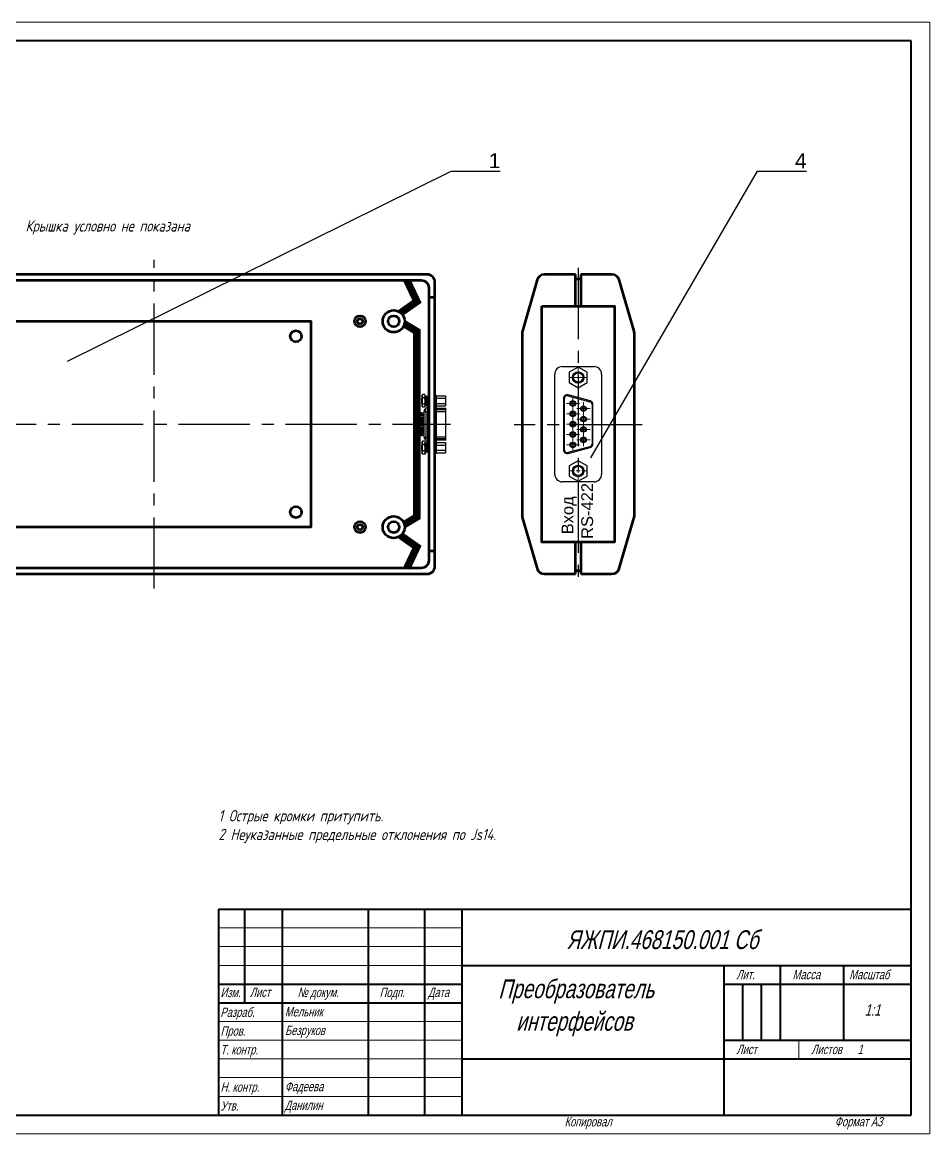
# Model space of a CAD drawing. Header units: millimetres. Extents: x 616 to 3040, y 265 to 2725.
# Drawn here: x 1678.2 to 1920.6, y 2422.3 to 2719.3 of the extents above; entities that cross this region are included whole.
import ezdxf
from ezdxf import colors
from ezdxf.entities.mleader import LeaderData, LeaderLine
from ezdxf.math import Vec2, Vec3

# ---------------------------------------------------------------- set-up
doc = ezdxf.new("R2010")
doc.units = ezdxf.units.MM
doc.linetypes.add('CENTER2', pattern=[28.575, 19.05, -3.175, 3.175, -3.175])
doc.layers.add('OSN', color=7, linetype='Continuous', lineweight=60)
doc.layers.add('КА тонкая', color=7, linetype='Continuous', lineweight=15)
doc.layers.add('TONK', color=7, linetype='Continuous')
doc.layers.add('ОСЕВЫЕ', color=7, linetype='Continuous')
doc.styles.add('CLW', font='clw.shx', dxfattribs={"width": 0.75, "oblique": 15})
doc.styles.get("Standard").update_dxf_attribs({"font": 'arial.ttf'})
doc.styles.add('гост', font='GOST_1.TTF', dxfattribs={"oblique": 15, "height": 3})

# ---------------------------------------------------------------- blocks, each defined once
blk = doc.blocks.new('SW_CENTERMARKSYMBOL_9')
at = {"color": 0, "linetype": 'Continuous', "lineweight": 0}
for p, q in [((-1, 0), (-2.1, 0)), ((0, 0), (-0.5, 0)), ((0, 1), (0, 2.1)), ((0, 0), (0, 0.5)), ((0, 0), (0, -0.5)), ((0, 0), (0.5, 0)), ((1, 0), (2.1, 0)), ((0, -1), (0, -2.1))]:
    blk.add_line(p, q, dxfattribs=at)
blk = doc.blocks.new('SW_CENTERMARKSYMBOL_10')
at = {"color": 0, "linetype": 'Continuous', "lineweight": 0}
for p, q in [((-1, 0), (-2.5, 0)), ((0, 0), (-0.5, 0)), ((0, 1), (0, 2.5)), ((0, 0), (0, 0.5)), ((0, 0), (0, -0.5)), ((0, 0), (0.5, 0)), ((1, 0), (2.5, 0)), ((0, -1), (0, -2.5))]:
    blk.add_line(p, q, dxfattribs=at)
blk = doc.blocks.new('SW_CENTERMARKSYMBOL_24')
at = {"color": 0, "linetype": 'Continuous', "lineweight": 0}
for p, q in [((-1, 0), (-1.26, 0)), ((0, 0), (-0.5, 0)), ((0, 1), (0, 1.26)), ((0, 0), (0, 0.5)), ((0, 0), (0, -0.5)), ((0, 0), (0.5, 0)), ((1, 0), (1.26, 0)), ((0, -1), (0, -1.26))]:
    blk.add_line(p, q, dxfattribs=at)
blk = doc.blocks.new('SW_CENTERMARKSYMBOL_25')
at = {"color": 0, "linetype": 'Continuous', "lineweight": 0}
for p, q in [((-0.5, 0), (-0.87, 0)), ((0, 0), (-0.5, 0)), ((0, 0.5), (0, 0.87)), ((0, 0), (0, 0.5)), ((0, 0), (0, -0.5)), ((0, 0), (0.5, 0)), ((0.5, 0), (0.87, 0)), ((0, -0.5), (0, -0.87))]:
    blk.add_line(p, q, dxfattribs=at)
blk = doc.blocks.new('SW_CENTERMARKSYMBOL_26')
at = {"color": 0, "linetype": 'Continuous', "lineweight": 0}
for p, q in [((-0.5, 0), (-0.87, 0)), ((0, 0), (-0.5, 0)), ((0, 0.5), (0, 0.87)), ((0, 0), (0, 0.5)), ((0, 0), (0, -0.5)), ((0, 0), (0.5, 0)), ((0.5, 0), (0.87, 0)), ((0, -0.5), (0, -0.87))]:
    blk.add_line(p, q, dxfattribs=at)
blk = doc.blocks.new('SW_CENTERMARKSYMBOL_27')
at = {"color": 0, "linetype": 'Continuous', "lineweight": 0}
for p, q in [((-0.5, 0), (-0.87, 0)), ((0, 0), (-0.5, 0)), ((0, 0.5), (0, 0.87)), ((0, 0), (0, 0.5)), ((0, 0), (0, -0.5)), ((0, 0), (0.5, 0)), ((0.5, 0), (0.87, 0)), ((0, -0.5), (0, -0.87))]:
    blk.add_line(p, q, dxfattribs=at)
blk = doc.blocks.new('SW_CENTERMARKSYMBOL_28')
at = {"color": 0, "linetype": 'Continuous', "lineweight": 0}
for p, q in [((-0.5, 0), (-0.88, 0)), ((0, 0), (-0.5, 0)), ((0, 0.5), (0, 0.87)), ((0, 0), (0, 0.5)), ((0, 0), (0, -0.5)), ((0, 0), (0.5, 0)), ((0.5, 0), (0.87, 0)), ((0, -0.5), (0, -0.88))]:
    blk.add_line(p, q, dxfattribs=at)
blk = doc.blocks.new('SW_CENTERMARKSYMBOL_29')
at = {"color": 0, "linetype": 'Continuous', "lineweight": 0}
for p, q in [((-0.5, 0), (-0.87, 0)), ((0, 0), (-0.5, 0)), ((0, 0.5), (0, 0.87)), ((0, 0), (0, 0.5)), ((0, 0), (0, -0.5)), ((0, 0), (0.5, 0)), ((0.5, 0), (0.87, 0)), ((0, -0.5), (0, -0.87))]:
    blk.add_line(p, q, dxfattribs=at)
blk = doc.blocks.new('SW_CENTERMARKSYMBOL_30')
at = {"color": 0, "linetype": 'Continuous', "lineweight": 0}
for p, q in [((-0.5, 0), (-0.87, 0)), ((0, 0), (-0.5, 0)), ((0, 0.5), (0, 0.87)), ((0, 0), (0, 0.5)), ((0, 0), (0, -0.5)), ((0, 0), (0.5, 0)), ((0.5, 0), (0.87, 0)), ((0, -0.5), (0, -0.87))]:
    blk.add_line(p, q, dxfattribs=at)
blk = doc.blocks.new('SW_CENTERMARKSYMBOL_31')
at = {"color": 0, "linetype": 'Continuous', "lineweight": 0}
for p, q in [((-0.5, 0), (-0.87, 0)), ((0, 0), (-0.5, 0)), ((0, 0.5), (0, 0.87)), ((0, 0), (0, 0.5)), ((0, 0), (0, -0.5)), ((0, 0), (0.5, 0)), ((0.5, 0), (0.87, 0)), ((0, -0.5), (0, -0.87))]:
    blk.add_line(p, q, dxfattribs=at)
blk = doc.blocks.new('SW_CENTERMARKSYMBOL_32')
at = {"color": 0, "linetype": 'Continuous', "lineweight": 0}
for p, q in [((-0.5, 0), (-0.87, 0)), ((0, 0), (-0.5, 0)), ((0, 0.5), (0, 0.87)), ((0, 0), (0, 0.5)), ((0, 0), (0, -0.5)), ((0, 0), (0.5, 0)), ((0.5, 0), (0.87, 0)), ((0, -0.5), (0, -0.87))]:
    blk.add_line(p, q, dxfattribs=at)
blk = doc.blocks.new('SW_CENTERMARKSYMBOL_33')
at = {"color": 0, "linetype": 'Continuous', "lineweight": 0}
for p, q in [((-0.5, 0), (-0.87, 0)), ((0, 0), (-0.5, 0)), ((0, 0.5), (0, 0.87)), ((0, 0), (0, 0.5)), ((0, 0), (0, -0.5)), ((0, 0), (0.5, 0)), ((0.5, 0), (0.87, 0)), ((0, -0.5), (0, -0.87))]:
    blk.add_line(p, q, dxfattribs=at)
blk = doc.blocks.new('_None')

msp = doc.modelspace()

# ---------------------------------------------------------------- linework, layer by layer
at = {"color": 7, "linetype": 'Continuous', "lineweight": 40}
for p, q in [((1915.63108, 2714.27652), (1520.63108, 2714.27652)), ((1915.63108, 2427.27652), (1915.63108, 2714.27652)), ((1730.63108, 2482.27652), (1915.63108, 2482.27652)), ((1730.63108, 2482.27652), (1730.63108, 2427.27652)), ((1737.63108, 2457.27652), (1737.63108, 2482.27652)), ((1747.63108, 2482.27652), (1747.63108, 2427.27652)), ((1770.63108, 2482.27652), (1770.63108, 2427.27652)), ((1785.63108, 2482.27652), (1785.63108, 2427.27652)), ((1795.63108, 2482.27652), (1795.63108, 2427.27652)), ((1795.63108, 2467.27652), (1915.63108, 2467.27652)), ((1865.63108, 2467.27652), (1865.63108, 2427.27652)), ((1880.63108, 2467.27652), (1880.63108, 2447.27652)), ((1897.63108, 2467.27652), (1897.63108, 2447.27652)), ((1730.63108, 2462.27652), (1795.63108, 2462.27652)), ((1865.63108, 2462.27652), (1915.63108, 2462.27652)), ((1870.63108, 2462.27652), (1870.63108, 2447.27652)), ((1875.63108, 2462.27652), (1875.63108, 2447.27652)), ((1730.63108, 2457.27652), (1795.63108, 2457.27652)), ((1865.63108, 2447.27652), (1915.63108, 2447.27652)), ((1795.63108, 2442.27652), (1915.63108, 2442.27652)), ((1520.63108, 2427.27652), (1915.63108, 2427.27652))]:
    msp.add_line(p, q, dxfattribs=at)
at = {"color": 7, "linetype": 'Continuous', "lineweight": 30}
for p, q in [((1822.46716, 2627.26862), (1830.96716, 2627.26862)), ((1826.71716, 2627.10603), (1824.34216, 2625.73483)), ((1824.34216, 2625.73483), (1824.34216, 2622.99241)), ((1829.09216, 2625.73483), (1826.71716, 2627.10603)), ((1829.09216, 2622.99241), (1829.09216, 2625.73483)), ((1820.46716, 2598.46862), (1820.46716, 2625.26862)), ((1824.34216, 2622.99241), (1826.71716, 2621.62121)), ((1826.71716, 2621.62121), (1829.09216, 2622.99241)), ((1832.96716, 2625.26862), (1832.96716, 2598.46862)), ((1784.93779, 2619.49817), (1785.1878, 2619.84817)), ((1785.6878, 2619.84817), (1785.1878, 2619.84817)), ((1785.6878, 2619.84817), (1785.9378, 2619.49817)), ((1788.88779, 2619.56862), (1788.43779, 2619.56862)), ((1788.43779, 2619.56862), (1788.43779, 2618.56862)), ((1788.88779, 2618.56862), (1788.88779, 2619.56862)), ((1824.02598, 2619.69632), (1823.96127, 2619.45484)), ((1829.92598, 2618.11542), (1824.02598, 2619.69632)), ((1784.88779, 2618.74112), (1784.93779, 2618.79112)), ((1784.88779, 2618.74112), (1784.88779, 2618.65739)), ((1784.88779, 2618.65739), (1784.88779, 2617.49112)), ((1784.93779, 2617.44112), (1784.88779, 2617.49112)), ((1784.93779, 2619.49817), (1784.93779, 2619.31301)), ((1784.93779, 2619.31301), (1784.93779, 2616.73407)), ((1785.1878, 2616.38407), (1784.93779, 2616.73407)), ((1785.6878, 2618.98215), (1785.1878, 2618.98215)), ((1785.6878, 2617.2501), (1785.1878, 2617.2501)), ((1785.9378, 2616.73407), (1785.6878, 2616.38407)), ((1785.9378, 2619.49817), (1785.9378, 2619.31301)), ((1785.9378, 2619.36612), (1786.18779, 2619.36612)), ((1785.9378, 2619.31301), (1785.9378, 2616.73407)), ((1786.18779, 2616.86612), (1785.9378, 2616.86612)), ((1786.18779, 2619.36612), (1786.43779, 2619.36612)), ((1786.18779, 2616.86612), (1786.18779, 2619.36612)), ((1786.18779, 2617.52815), (1786.18779, 2619.36612)), ((1786.18779, 2616.86612), (1786.18779, 2617.4049)), ((1786.43779, 2616.86612), (1786.18779, 2616.86612)), ((1786.43779, 2616.86612), (1786.43779, 2619.36612)), ((1786.43779, 2618.91612), (1786.78071, 2618.91612)), ((1786.43779, 2618.86612), (1786.78071, 2618.86612)), ((1786.78071, 2617.36612), (1786.43779, 2617.36612)), ((1786.78071, 2617.31612), (1786.43779, 2617.31612)), ((1786.43779, 2616.86612), (1786.43779, 2616.61862)), ((1786.78071, 2616.61862), (1786.43779, 2616.61862)), ((1786.43779, 2616.61862), (1786.43779, 2616.48941)), ((1788.43779, 2618.56862), (1788.88779, 2618.56862)), ((1788.43779, 2615.70878), (1788.43779, 2618.56862)), ((1788.88779, 2619.48733), (1791.28779, 2619.48733)), ((1788.88779, 2618.80173), (1791.28779, 2618.80173)), ((1788.88779, 2605.16862), (1788.88779, 2618.56862)), ((1788.88779, 2617.43052), (1791.28779, 2617.43052)), ((1788.88779, 2616.74491), (1791.28779, 2616.74491)), ((1791.28779, 2619.48733), (1791.28779, 2618.80173)), ((1791.28779, 2618.80173), (1791.28779, 2617.43052)), ((1791.28779, 2617.43052), (1791.28779, 2616.74491)), ((1822.76716, 2618.73039), (1823.01716, 2618.73039)), ((1822.76716, 2618.73039), (1822.76716, 2605.00685)), ((1823.01716, 2605.00685), (1823.01716, 2618.73039)), ((1823.96127, 2619.45484), (1829.86128, 2617.87394)), ((1829.92598, 2618.11542), (1829.86128, 2617.87394)), ((1830.41716, 2617.14949), (1830.41716, 2606.58774)), ((1830.41716, 2617.14949), (1830.66716, 2617.14949)), ((1830.66716, 2606.58774), (1830.66716, 2617.14949)), ((1784.63779, 2614.88862), (1783.8878, 2614.88862)), ((1783.8878, 2614.88862), (1783.8878, 2614.38862)), ((1783.8878, 2614.38862), (1784.63779, 2614.38862)), ((1783.8878, 2614.19612), (1784.63779, 2614.19612)), ((1783.8878, 2614.19612), (1783.8878, 2613.69612)), ((1784.63779, 2613.69612), (1783.8878, 2613.69612)), ((1784.63779, 2614.88862), (1785.53779, 2614.88862)), ((1784.63779, 2614.88862), (1784.63779, 2614.38862)), ((1785.53779, 2614.38862), (1784.63779, 2614.38862)), ((1784.63779, 2614.19612), (1785.53779, 2614.19612)), ((1784.63779, 2614.19612), (1784.9878, 2614.19612)), ((1785.53779, 2613.69612), (1784.63779, 2613.69612)), ((1784.9878, 2613.69612), (1784.63779, 2613.69612)), ((1785.6878, 2616.38407), (1785.1878, 2616.38407)), ((1785.53779, 2615.79951), (1786.03779, 2615.79951)), ((1785.53779, 2615.79951), (1785.53779, 2615.29951)), ((1785.53779, 2608.43773), (1785.53779, 2615.29951)), ((1785.53779, 2615.29951), (1786.03779, 2615.29951)), ((1785.8878, 2616.02911), (1786.03867, 2616.02911)), ((1785.8878, 2615.79951), (1785.8878, 2616.02911)), ((1786.03779, 2615.29951), (1786.5378, 2615.29951)), ((1786.03779, 2615.29951), (1786.03779, 2608.43773)), ((1786.5378, 2616.49951), (1786.78071, 2616.49951)), ((1786.5378, 2615.29951), (1786.78071, 2615.29951)), ((1786.5378, 2608.43773), (1786.5378, 2615.29951)), ((1788.43779, 2615.29951), (1788.43779, 2615.70878)), ((1788.43779, 2608.43773), (1788.43779, 2615.29951)), ((1788.88779, 2616.15411), (1791.3878, 2616.15411)), ((1788.88779, 2615.79951), (1791.26279, 2615.79951)), ((1788.88779, 2615.29951), (1791.26279, 2615.29951)), ((1791.26279, 2615.79951), (1791.3878, 2615.67451)), ((1791.26279, 2615.79951), (1791.26279, 2615.29951)), ((1791.26279, 2615.29951), (1791.26279, 2608.43773)), ((1791.26279, 2615.29951), (1791.3878, 2615.29951)), ((1791.3878, 2615.67451), (1791.3878, 2616.15411)), ((1791.3878, 2615.29951), (1791.3878, 2615.67451)), ((1791.3878, 2608.43773), (1791.3878, 2615.29951)), ((1784.63779, 2613.50362), (1783.8878, 2613.50362)), ((1783.8878, 2613.50362), (1783.8878, 2613.00362)), ((1783.8878, 2613.00362), (1784.63779, 2613.00362)), ((1783.8878, 2612.81112), (1784.63779, 2612.81112)), ((1783.8878, 2612.81112), (1783.8878, 2612.31112)), ((1784.63779, 2612.31112), (1783.8878, 2612.31112)), ((1784.63779, 2612.11862), (1783.8878, 2612.11862)), ((1783.8878, 2612.11862), (1783.8878, 2611.61862)), ((1783.8878, 2611.61862), (1784.63779, 2611.61862)), ((1783.8878, 2611.42612), (1784.63779, 2611.42612)), ((1783.8878, 2611.42612), (1783.8878, 2610.92612)), ((1784.63779, 2610.92612), (1783.8878, 2610.92612)), ((1784.63779, 2610.73362), (1783.8878, 2610.73362)), ((1783.8878, 2610.73362), (1783.8878, 2610.23362)), ((1784.63779, 2613.50362), (1785.53779, 2613.50362)), ((1784.63779, 2613.50362), (1784.63779, 2613.00362)), ((1785.53779, 2613.00362), (1784.63779, 2613.00362)), ((1784.63779, 2612.81112), (1785.53779, 2612.81112)), ((1784.63779, 2612.81112), (1784.9878, 2612.81112)), ((1785.53779, 2612.31112), (1784.63779, 2612.31112)), ((1784.9878, 2612.31112), (1784.63779, 2612.31112)), ((1784.63779, 2612.11862), (1785.53779, 2612.11862)), ((1784.63779, 2612.11862), (1784.63779, 2611.61862)), ((1785.53779, 2611.61862), (1784.63779, 2611.61862)), ((1784.63779, 2611.42612), (1785.53779, 2611.42612)), ((1784.63779, 2611.42612), (1784.9878, 2611.42612)), ((1785.53779, 2610.92612), (1784.63779, 2610.92612)), ((1784.9878, 2610.92612), (1784.63779, 2610.92612)), ((1784.63779, 2610.73362), (1785.53779, 2610.73362)), ((1784.63779, 2610.73362), (1784.63779, 2610.23362)), ((1783.8878, 2610.23362), (1784.63779, 2610.23362)), ((1783.8878, 2610.04112), (1784.63779, 2610.04112)), ((1783.8878, 2610.04112), (1783.8878, 2609.54112)), ((1784.63779, 2609.54112), (1783.8878, 2609.54112)), ((1784.63779, 2609.34862), (1783.8878, 2609.34862)), ((1783.8878, 2608.84862), (1783.8878, 2609.34862)), ((1783.8878, 2608.84862), (1784.63779, 2608.84862)), ((1785.53779, 2610.23362), (1784.63779, 2610.23362)), ((1784.63779, 2610.04112), (1785.53779, 2610.04112)), ((1784.63779, 2610.04112), (1784.9878, 2610.04112)), ((1785.53779, 2609.54112), (1784.63779, 2609.54112)), ((1784.9878, 2609.54112), (1784.63779, 2609.54112)), ((1784.63779, 2609.34862), (1785.53779, 2609.34862)), ((1784.63779, 2609.34862), (1784.63779, 2608.84862)), ((1785.53779, 2608.84862), (1784.63779, 2608.84862)), ((1785.53779, 2608.43773), (1786.03779, 2608.43773)), ((1785.53779, 2608.43773), (1785.53779, 2607.93773)), ((1786.03779, 2607.93773), (1785.53779, 2607.93773)), ((1785.8878, 2607.70814), (1785.8878, 2607.93773)), ((1786.03867, 2607.70814), (1785.8878, 2607.70814)), ((1786.03779, 2608.43773), (1786.5378, 2608.43773)), ((1786.03779, 2608.43773), (1786.03779, 2607.73773)), ((1786.5378, 2608.43773), (1786.78071, 2608.43773)), ((1788.43779, 2608.02847), (1788.43779, 2608.43773)), ((1788.43779, 2605.16862), (1788.43779, 2608.02847)), ((1791.26279, 2608.43773), (1788.88779, 2608.43773)), ((1791.26279, 2607.93773), (1788.88779, 2607.93773)), ((1791.26279, 2608.43773), (1791.3878, 2608.43773)), ((1791.26279, 2608.43773), (1791.26279, 2607.93773)), ((1791.3878, 2608.06274), (1791.26279, 2607.93773)), ((1791.3878, 2608.06274), (1791.3878, 2608.43773)), ((1791.3878, 2607.58314), (1791.3878, 2608.06274)), ((1784.88779, 2606.24612), (1784.93779, 2606.29612)), ((1784.88779, 2606.24612), (1784.88779, 2606.16239)), ((1784.88779, 2606.16239), (1784.88779, 2604.99612)), ((1784.93779, 2604.94612), (1784.88779, 2604.99612)), ((1784.93779, 2607.00317), (1785.1878, 2607.35317)), ((1784.93779, 2607.00317), (1784.93779, 2606.81801)), ((1784.93779, 2606.81801), (1784.93779, 2604.23907)), ((1785.6878, 2607.35317), (1785.1878, 2607.35317)), ((1785.6878, 2606.48715), (1785.1878, 2606.48715)), ((1785.6878, 2604.7551), (1785.1878, 2604.7551)), ((1785.6878, 2607.35317), (1785.9378, 2607.00317)), ((1785.9378, 2607.00317), (1785.9378, 2606.81801)), ((1785.9378, 2606.87112), (1786.18779, 2606.87112)), ((1785.9378, 2606.81801), (1785.9378, 2604.23907)), ((1786.18779, 2606.87112), (1786.43779, 2606.87112)), ((1786.18779, 2604.37112), (1786.18779, 2606.87112)), ((1786.18779, 2605.03315), (1786.18779, 2606.87112)), ((1786.18779, 2604.37112), (1786.18779, 2604.9099)), ((1786.43779, 2607.24784), (1786.43779, 2607.11862)), ((1786.78071, 2607.11862), (1786.43779, 2607.11862)), ((1786.43779, 2607.11862), (1786.43779, 2606.87112)), ((1786.43779, 2604.37112), (1786.43779, 2606.87112)), ((1786.43779, 2606.42112), (1786.78071, 2606.42112)), ((1786.43779, 2606.37112), (1786.78071, 2606.37112)), ((1786.78071, 2604.87112), (1786.43779, 2604.87112)), ((1786.78071, 2604.82112), (1786.43779, 2604.82112)), ((1786.78071, 2607.23773), (1786.5378, 2607.23773)), ((1788.88779, 2605.16862), (1788.43779, 2605.16862)), ((1788.43779, 2605.16862), (1788.43779, 2604.16862)), ((1791.3878, 2607.58314), (1788.88779, 2607.58314)), ((1788.88779, 2606.99233), (1791.28779, 2606.99233)), ((1788.88779, 2606.30672), (1791.28779, 2606.30672)), ((1788.88779, 2604.16862), (1788.88779, 2605.16862)), ((1788.88779, 2604.93552), (1791.28779, 2604.93552)), ((1791.28779, 2606.99233), (1791.28779, 2606.30672)), ((1791.28779, 2606.30672), (1791.28779, 2604.93552)), ((1791.28779, 2604.93552), (1791.28779, 2604.24992)), ((1822.76716, 2605.00685), (1823.01716, 2605.00685)), ((1829.86128, 2605.8633), (1823.96127, 2604.28241)), ((1824.02598, 2604.04092), (1829.92598, 2605.62182)), ((1829.86128, 2605.8633), (1829.92598, 2605.62182)), ((1830.41716, 2606.58774), (1830.66716, 2606.58774)), ((1785.1878, 2603.88907), (1784.93779, 2604.23907)), ((1785.6878, 2603.88907), (1785.1878, 2603.88907)), ((1785.9378, 2604.23907), (1785.6878, 2603.88907)), ((1786.18779, 2604.37112), (1785.9378, 2604.37112)), ((1786.43779, 2604.37112), (1786.18779, 2604.37112)), ((1788.43779, 2604.16862), (1788.88779, 2604.16862)), ((1788.88779, 2604.24992), (1791.28779, 2604.24992)), ((1823.96127, 2604.28241), (1824.02598, 2604.04092)), ((1826.71716, 2602.11604), (1824.34216, 2600.74483)), ((1829.09216, 2600.74483), (1826.71716, 2602.11604)), ((1824.34216, 2600.74483), (1824.34216, 2598.00242)), ((1829.09216, 2598.00242), (1829.09216, 2600.74483)), ((1830.96716, 2596.46863), (1822.46716, 2596.46863)), ((1824.34216, 2598.00242), (1826.71716, 2596.63121)), ((1826.71716, 2596.63121), (1829.09216, 2598.00242))]:
    msp.add_line(p, q, dxfattribs=at)
at = {"color": 7, "linetype": 'Continuous', "lineweight": 0}
for p, q in [((1784.88779, 2618.72587), (1784.93779, 2618.72587)), ((1784.93779, 2617.50637), (1784.88779, 2617.50637)), ((1786.43779, 2618.72587), (1786.78071, 2618.72587)), ((1786.78071, 2617.50637), (1786.43779, 2617.50637)), ((1786.03779, 2615.99951), (1786.03779, 2615.29951)), ((1784.88779, 2606.23087), (1784.93779, 2606.23087)), ((1784.93779, 2605.01137), (1784.88779, 2605.01137)), ((1786.43779, 2606.23087), (1786.78071, 2606.23087)), ((1786.78071, 2605.01137), (1786.43779, 2605.01137)), ((1730.63108, 2477.27652), (1795.63108, 2477.27652)), ((1730.63108, 2472.27652), (1795.63108, 2472.27652)), ((1730.63108, 2467.27652), (1795.63108, 2467.27652)), ((1730.63108, 2452.27652), (1795.63108, 2452.27652)), ((1730.63108, 2447.27652), (1795.63108, 2447.27652)), ((1730.63108, 2442.27652), (1795.63108, 2442.27652)), ((1730.63108, 2437.27652), (1795.63108, 2437.27652)), ((1730.63108, 2432.27652), (1795.63108, 2432.27652))]:
    msp.add_line(p, q, dxfattribs=at)
at = {"color": 8, "linetype": 'Continuous', "lineweight": 30}
for p, q in [((1786.5378, 2615.29951), (1786.5378, 2616.49951)), ((1786.5378, 2607.23773), (1786.5378, 2608.43773))]:
    msp.add_line(p, q, dxfattribs=at)
at = {"color": 7, "linetype": 'Continuous', "lineweight": 15}
msp.add_line((1885.63108, 2447.27652), (1885.63108, 2442.27652), dxfattribs=at)
at = {"color": 7, "linetype": 'Continuous', "lineweight": 30}
for centre, radius in [((1826.71716, 2624.36362), 1.525), ((1826.71716, 2624.36362), 1.25), ((1825.29716, 2617.40862), 0.75), ((1825.29716, 2617.40862), 0.5), ((1828.13716, 2616.02362), 0.75), ((1825.29716, 2614.63862), 0.75), ((1825.29716, 2614.63862), 0.5), ((1828.13716, 2613.25362), 0.75), ((1828.13716, 2616.02362), 0.5), ((1828.13716, 2613.25362), 0.5), ((1825.29716, 2611.86862), 0.75), ((1825.29716, 2611.86862), 0.5), ((1828.13716, 2610.48362), 0.75), ((1828.13716, 2610.48362), 0.5), ((1825.29716, 2609.09862), 0.75), ((1825.29716, 2609.09862), 0.5), ((1828.13716, 2607.71362), 0.75), ((1828.13716, 2607.71362), 0.5), ((1825.29716, 2606.32862), 0.75), ((1825.29716, 2606.32862), 0.5), ((1826.71716, 2599.37362), 1.525), ((1826.71716, 2599.37362), 1.25)]:
    msp.add_circle(centre, radius, dxfattribs=at)
for centre, radius, start, end in [((1822.46716, 2625.26862), 2, 89.9999387, 179.9998478), ((1830.96716, 2625.26862), 2, 359.99997, 90.00003), ((1823.76716, 2618.7304), 1, 75.0001518, 180.0000126), ((1787.9378, 2616.99951), 0.5, 359.9102135, 0), ((1823.76716, 2618.7304), 0.74999, 74.9996758, 180.0003298), ((1829.66716, 2617.1495), 0.75, 359.9997463, 74.9999654), ((1829.66716, 2617.1495), 1, 359.9999686, 74.999907), ((1786.5378, 2615.99951), 0.5, 90, 180), ((1786.5378, 2607.73773), 0.5, 180, 270), ((1787.9378, 2606.73773), 0.5, 0, 0.0897865), ((1823.76717, 2605.00685), 1, 180.0001174, 284.9995048), ((1823.76715, 2605.00684), 0.74999, 179.9992124, 285.0007821), ((1829.66715, 2606.58775), 0.75001, 285.000545, 359.9997433), ((1829.66716, 2606.58774), 1, 285.000093, 0.0000314), ((1822.46716, 2598.46863), 2, 180.0001522, 270.0000613), ((1830.96716, 2598.46862), 2, 269.99997, 0.00003)]:
    msp.add_arc(centre, radius, start, end, dxfattribs=at)
at = {"color": 7, "linetype": 'Continuous', "lineweight": 0}
for centre, radius, start, end in [((1826.71727, 2624.36357), 1.50002, 75.0046514, 15.0193716), ((1826.71725, 2599.37358), 1.50001, 75.0037368, 15.0156561)]:
    msp.add_arc(centre, radius, start, end, dxfattribs=at)
at = {"color": 7, "linetype": 'Continuous', "lineweight": 30, "extrusion": (0, 0, -1)}
for centre, start_param, end_param in [((1786.00851, 2618.11612), 4.395566827, 4.596093443), ((1785.86708, 2618.11612), 4.280024466, 4.482895931), ((1786.00851, 2605.62112), 4.395566827, 4.596093443), ((1785.86708, 2605.62112), 4.280024466, 4.482895931)]:
    msp.add_ellipse(centre, major_axis=(-1.23136, 1.23136), ratio=0.174637889, start_param=start_param, end_param=end_param, dxfattribs=at)
at = {"color": 7, "linetype": 'Continuous', "lineweight": 30}
for points, knots in [([(1785.1878, 2619.84817), (1785.16205, 2619.80991), (1785.04741, 2619.63948), (1784.97396, 2619.33703), (1785.12143, 2619.09229), (1785.1878, 2618.98215)], [0, 0, 0, 0, 0.137360175, 0.611768486, 1, 1, 1, 1]), ([(1785.6878, 2618.98215), (1785.75416, 2619.09229), (1785.90163, 2619.33703), (1785.82818, 2619.63948), (1785.71354, 2619.80991), (1785.6878, 2619.84817)], [0, 0, 0, 0, 0.388231514, 0.862639825, 1, 1, 1, 1]), ([(1785.1878, 2618.98215), (1785.09983, 2618.66303), (1784.93983, 2618.08264), (1785.11082, 2617.50854), (1785.1878, 2617.2501)], [0, 0, 0, 0, 0.5498173497, 1, 1, 1, 1]), ([(1785.1878, 2617.2501), (1785.09983, 2617.09054), (1784.93983, 2616.80034), (1785.11082, 2616.51329), (1785.1878, 2616.38407)], [0, 0, 0, 0, 0.549817351, 1, 1, 1, 1]), ([(1785.6878, 2617.2501), (1785.77576, 2617.56921), (1785.93576, 2618.14961), (1785.76477, 2618.7237), (1785.6878, 2618.98215)], [0, 0, 0, 0, 0.5498173497, 1, 1, 1, 1]), ([(1785.6878, 2616.38407), (1785.77576, 2616.54363), (1785.93576, 2616.83383), (1785.76477, 2617.12087), (1785.6878, 2617.2501)], [0, 0, 0, 0, 0.549816453, 1, 1, 1, 1]), ([(1784.63779, 2614.38862), (1784.69388, 2614.38831), (1784.79555, 2614.38774), (1784.91612, 2614.3979), (1784.99312, 2614.43095), (1785.03914, 2614.48239), (1785.06387, 2614.54933), (1785.07268, 2614.62492), (1785.06872, 2614.69919), (1785.05195, 2614.76618), (1785.02038, 2614.81997), (1784.96653, 2614.86179), (1784.8751, 2614.88603), (1784.75815, 2614.88872), (1784.67256, 2614.88865), (1784.63779, 2614.88862)], [0, 0, 0, 0, 0.128723769, 0.233343469, 0.308068244, 0.370288394, 0.432734379, 0.489936714, 0.545878541, 0.60175428, 0.658023188, 0.717033044, 0.802883429, 0.919914134, 1, 1, 1, 1]), ([(1784.63779, 2613.00362), (1784.69388, 2613.00331), (1784.79555, 2613.00274), (1784.91612, 2613.0129), (1784.99312, 2613.04595), (1785.03914, 2613.09739), (1785.06387, 2613.16433), (1785.07268, 2613.23992), (1785.06872, 2613.31419), (1785.05195, 2613.38118), (1785.02038, 2613.43497), (1784.96653, 2613.47679), (1784.8751, 2613.50103), (1784.75815, 2613.50372), (1784.67256, 2613.50365), (1784.63779, 2613.50362)], [0, 0, 0, 0, 0.128723814, 0.233343552, 0.308068352, 0.370288525, 0.432734532, 0.489936887, 0.545878733, 0.601754492, 0.65802342, 0.717032602, 0.80288336, 0.919914105, 1, 1, 1, 1]), ([(1784.63779, 2611.61862), (1784.69388, 2611.61831), (1784.79555, 2611.61774), (1784.91612, 2611.6279), (1784.99312, 2611.66095), (1785.03914, 2611.71239), (1785.06387, 2611.77933), (1785.07268, 2611.85492), (1785.06872, 2611.92919), (1785.05195, 2611.99618), (1785.02038, 2612.04997), (1784.96653, 2612.09179), (1784.8751, 2612.11603), (1784.75815, 2612.11872), (1784.67256, 2612.11865), (1784.63779, 2612.11862)], [0, 0, 0, 0, 0.128723732, 0.233343402, 0.308067679, 0.370287811, 0.432734969, 0.489937287, 0.545879098, 0.601754821, 0.658023712, 0.717032857, 0.80288356, 0.919914153, 1, 1, 1, 1]), ([(1784.63779, 2610.23362), (1784.69388, 2610.23331), (1784.79555, 2610.23275), (1784.91612, 2610.2429), (1784.99312, 2610.27595), (1785.03914, 2610.32739), (1785.06387, 2610.39433), (1785.07268, 2610.46992), (1785.06872, 2610.54419), (1785.05195, 2610.61118), (1785.02038, 2610.66497), (1784.96653, 2610.70679), (1784.8751, 2610.73103), (1784.75815, 2610.73372), (1784.67256, 2610.73365), (1784.63779, 2610.73362)], [0, 0, 0, 0, 0.128723774, 0.233343468, 0.30806776, 0.370287907, 0.432735078, 0.489936016, 0.545879262, 0.601754997, 0.658023901, 0.717033059, 0.802883439, 0.919914136, 1, 1, 1, 1]), ([(1784.63779, 2608.84862), (1784.69388, 2608.84831), (1784.79555, 2608.84774), (1784.91612, 2608.8579), (1784.99312, 2608.89095), (1785.03914, 2608.94239), (1785.06387, 2609.00933), (1785.07268, 2609.08492), (1785.06872, 2609.15919), (1785.05195, 2609.22618), (1785.02038, 2609.27997), (1784.96653, 2609.32179), (1784.8751, 2609.34603), (1784.75815, 2609.34872), (1784.67256, 2609.34865), (1784.63779, 2609.34862)], [0, 0, 0, 0, 0.1287238245, 0.2333437395, 0.3080680775, 0.3702891127, 0.4327351315, 0.4899361039, 0.545877961, 0.6017537299, 0.6580236947, 0.7170328882, 0.8028833199, 0.9199140872, 1, 1, 1, 1]), ([(1785.1878, 2607.35317), (1785.16205, 2607.31491), (1785.04741, 2607.14448), (1784.97396, 2606.84203), (1785.12143, 2606.59729), (1785.1878, 2606.48715)], [0, 0, 0, 0, 0.1373601738, 0.6117690039, 1, 1, 1, 1]), ([(1785.1878, 2606.48715), (1785.09983, 2606.16803), (1784.93983, 2605.58764), (1785.11082, 2605.01354), (1785.1878, 2604.7551)], [0, 0, 0, 0, 0.5498173497, 1, 1, 1, 1]), ([(1785.1878, 2604.7551), (1785.09983, 2604.59554), (1784.93983, 2604.30534), (1785.11082, 2604.01829), (1785.1878, 2603.88907)], [0, 0, 0, 0, 0.549817586, 1, 1, 1, 1]), ([(1785.6878, 2606.48715), (1785.75416, 2606.59729), (1785.90163, 2606.84203), (1785.82818, 2607.14448), (1785.71354, 2607.31491), (1785.6878, 2607.35317)], [0, 0, 0, 0, 0.3882309961, 0.8626398262, 1, 1, 1, 1]), ([(1785.6878, 2604.7551), (1785.77576, 2605.07421), (1785.93576, 2605.65461), (1785.76477, 2606.2287), (1785.6878, 2606.48715)], [0, 0, 0, 0, 0.5498173497, 1, 1, 1, 1]), ([(1785.6878, 2603.88907), (1785.77576, 2604.04863), (1785.93576, 2604.33883), (1785.76477, 2604.62587), (1785.6878, 2604.7551)], [0, 0, 0, 0, 0.549816688, 1, 1, 1, 1])]:
    msp.add_open_spline(points, degree=3, knots=knots, dxfattribs=at)
at = {"layer": 'OSN', "linetype": 'ByBlock', "ltscale": 20}
for p, q in [((1825.96701, 2650.71705), (1827.46731, 2650.71705)), ((1788.43779, 2645.76434), (1786.78071, 2645.76434)), ((1788.43779, 2577.9729), (1786.78071, 2577.9729)), ((1825.96701, 2572.73644), (1827.46731, 2572.73644))]:
    msp.add_line(p, q, dxfattribs=at)
at = {"layer": 'OSN'}
for points in [[(1640.43779, 2571.86862), (1786.43779, 2571.86862, 0.414213562), (1788.43779, 2573.86862), (1788.43779, 2649.86862, 0.414213562), (1786.43779, 2651.86862), (1640.43779, 2651.86862, 0.414213562), (1638.43779, 2649.86862), (1638.43779, 2573.86862, 0.414213562)], [(1642.09488, 2650.32694), (1784.78071, 2650.32694, -0.414213562), (1786.78071, 2648.32694), (1786.78071, 2575.4103, -0.414213562), (1784.78071, 2573.4103), (1642.09488, 2573.4103, -0.414213562), (1640.09488, 2575.4103), (1640.09488, 2648.32694, -0.414213562)]]:
    msp.add_lwpolyline(points, format="xyb", close=True, dxfattribs=at)
at = {"layer": 'OSN', "linetype": 'ByBlock', "lineweight": 0, "ltscale": 20, "const_width": 2}
for points in [[(1779.30108, 2641.63104), (1783.63097, 2644.66565), (1780.96203, 2650.32694)], [(1780.28108, 2638.65723), (1783.63097, 2636.64537), (1783.63097, 2611.86862)], [(1780.28108, 2585.08002), (1783.63097, 2587.09188), (1783.63097, 2611.86862)], [(1779.30108, 2582.10621), (1783.63097, 2579.07159), (1780.96203, 2573.4103)]]:
    msp.add_lwpolyline(points, dxfattribs=at)
at = {"layer": 'OSN', "linetype": 'ByBlock', "ltscale": 20}
for points in [[(1825.96701, 2651.86862), (1817.68878, 2651.86862, 0.333865627), (1815.76771, 2650.42494), (1811.71716, 2636.43769)], [(1841.71716, 2587.29955), (1841.71716, 2636.15393, 0.070586422), (1841.63823, 2636.71025), (1837.66661, 2650.42494, 0.333865627), (1835.74554, 2651.86862), (1827.46731, 2651.86862)], [(1811.71716, 2636.43769), (1811.71716, 2587.58331, 0.070586422), (1811.79609, 2587.02699), (1815.76771, 2573.3123, 0.333865627), (1817.68878, 2571.86862), (1825.96701, 2571.86862)], [(1827.46731, 2571.86862), (1835.74554, 2571.86862, 0.333865627), (1837.66661, 2573.3123), (1841.71716, 2587.29955)]]:
    msp.add_lwpolyline(points, format="xyb", dxfattribs=at)
for points in [[(1825.96701, 2643.4251), (1825.96701, 2651.86862)], [(1827.46731, 2651.86862), (1827.46731, 2643.4251)], [(1825.96701, 2571.86862), (1825.96701, 2580.31215)], [(1827.46731, 2580.31215), (1827.46731, 2571.86862)]]:
    msp.add_lwpolyline(points, dxfattribs=at)
msp.add_lwpolyline([(1817.02517, 2643.4251), (1836.40915, 2643.4251), (1836.40915, 2580.31215), (1817.02517, 2580.31215)], close=True, dxfattribs=at)
at = {"layer": 'OSN'}
msp.add_lwpolyline([(1671.56279, 2639.36862), (1755.31279, 2639.36862), (1755.31279, 2584.36862), (1671.56279, 2584.36862)], close=True, dxfattribs=at)
for centre, radius in [((1768.43779, 2639.36862), 1.5), ((1777.43779, 2639.36862), 2.93093), ((1777.43779, 2639.36862), 1.5), ((1768.43779, 2639.36862), 0.69885), ((1751.31279, 2635.36862), 1.5), ((1751.31279, 2588.36862), 1.5), ((1777.43779, 2584.36862), 2.93093), ((1768.43779, 2584.36862), 1.5), ((1768.43779, 2584.36862), 0.69885), ((1777.43779, 2584.36862), 1.5)]:
    msp.add_circle(centre, radius, dxfattribs=at)
at = {"layer": 'TONK', "linetype": 'CENTER2'}
for p, q in [((1713.43779, 2567.92672), (1713.43779, 2655.81053)), ((1826.71716, 2653.66534), (1826.71716, 2569.78814)), ((1634.27045, 2611.86862), (1792.60514, 2611.86862)), ((1843.82733, 2611.72674), (1809.60698, 2611.72674))]:
    msp.add_line(p, q, dxfattribs=at)
at = {"layer": 'ОСЕВЫЕ', "lineweight": 0}
for p, q in [((1500.63108, 2719.27652), (1920.63108, 2719.27652)), ((1920.63108, 2719.27652), (1920.63108, 2422.27652)), ((1500.63108, 2422.27652), (1920.63108, 2422.27652))]:
    msp.add_line(p, q, dxfattribs=at)

# ---------------------------------------------------------------- block references
at = {"color": 7, "linetype": 'Continuous', "lineweight": 0, "xscale": -2, "yscale": 2, "zscale": 2, "rotation": 89.99999999999247}
for name, p in [('SW_CENTERMARKSYMBOL_24', (1826.71716, 2624.36362)), ('SW_CENTERMARKSYMBOL_25', (1825.29716, 2617.40862)), ('SW_CENTERMARKSYMBOL_33', (1828.13716, 2616.02362)), ('SW_CENTERMARKSYMBOL_26', (1825.29716, 2614.63862)), ('SW_CENTERMARKSYMBOL_27', (1825.29716, 2611.86862)), ('SW_CENTERMARKSYMBOL_32', (1828.13716, 2613.25362)), ('SW_CENTERMARKSYMBOL_28', (1825.29716, 2609.09862)), ('SW_CENTERMARKSYMBOL_31', (1828.13716, 2610.48362)), ('SW_CENTERMARKSYMBOL_29', (1825.29716, 2606.32862)), ('SW_CENTERMARKSYMBOL_30', (1828.13716, 2607.71362))]:
    msp.add_blockref(name, p, dxfattribs=at)
at = {"color": 7, "linetype": 'Continuous', "lineweight": 0}
for name, p, rotation in [('SW_CENTERMARKSYMBOL_9', (1826.71716, 2624.36362), 270), ('SW_CENTERMARKSYMBOL_10', (1826.71716, 2599.37362), 270), ('SW_CENTERMARKSYMBOL_10', (1826.71716, 2599.37362), 269.9999999999924)]:
    msp.add_blockref(name, p, dxfattribs=dict(at, rotation=rotation))

# ---------------------------------------------------------------- texts
at = {"insert": (1822.28909, 2581.23325), "char_height": 3.15, "width": 14.5028774, "attachment_point": 1, "rotation": 90}
msp.add_mtext(' Вход \\PRS-422', dxfattribs=at)
at = {"color": 7, "linetype": 'Continuous', "lineweight": 0, "char_height": 2.5, "attachment_point": 1, "style": 'CLW'}
for s, insert in [('Изм.', (1731.16991, 2461.27882)), ('Лист', (1739.01849, 2461.33237)), ('№ докум.', (1751.7529, 2461.30797)), ('Подп.', (1773.67103, 2461.30433)), ('Дата', (1786.60402, 2461.30999)), ('Разраб.', (1731.14686, 2456.00555)), ('Мельник', (1748.3539, 2456.11512)), ('Пров.', (1731.18774, 2450.97921)), ('Безруков', (1748.40464, 2451.15087)), ('Т. контр.', (1731.13327, 2445.97788)), ('Н. контр.', (1731.19553, 2435.99474)), ('Фадеева', (1748.37467, 2436.13502)), ('Утв.', (1731.18172, 2430.97664)), ('Данилин', (1748.31965, 2431.13524)), ('Копировал', (1823.09112, 2426.74477)), ('Формат А3', (1895.26573, 2426.75983))]:
    msp.add_mtext(s, dxfattribs=dict(at, insert=insert))
at = {"layer": 'TONK', "style": 'CLW', "oblique": 15, "width": 0.75}
for s, height, p in [('ЯЖПИ.468150.001 Сб ', 5, (1823.57887, 2471.64571)), ('Лит.', 2.5, (1868.99599, 2463.56787)), ('Масса', 2.5, (1883.99599, 2463.56787)), ('Масштаб', 2.5, (1899.12232, 2463.56787)), ('Преобразователь', 5, (1805.39785, 2458.50622)), ('1:1', 3, (1903.26242, 2453.87566)), ('интерфейсов', 5, (1810.16255, 2449.81947)), ('Лист', 2.5, (1868.99599, 2443.56787)), ('Листов      1', 2.5, (1888.99599, 2443.56787))]:
    msp.add_text(s, height=height, dxfattribs=at).set_placement(p)
at = {"layer": 'КА тонкая', "linetype": 'ByBlock', "ltscale": 20, "char_height": 3, "attachment_point": 1, "style": 'гост'}
for s, width, insert in [('Крышка условно не показана', 74.1065774, (1679.0769, 2666.34901)), ('1 Острые кромки притупить.\\P2 Неуказанные предельные отклонения по Js14.', 185, (1730.63108, 2508.76064))]:
    msp.add_mtext_dynamic_manual_height_columns(s, width=width, gutter_width=15, heights=[0], dxfattribs=dict(at, insert=insert))

# ---------------------------------------------------------------- leaders
ml = msp.add_multileader_mtext('Standard')
ml.set_content('1', color=256)
ml.set_leader_properties()
ml.set_arrow_properties(name='NONE')
ml.build(insert=Vec2(0, 0))
ml.multileader.update_dxf_attribs({"text_left_attachment_type": 5, "text_right_attachment_type": 5})
ctx = ml.context
ctx.base_point, ctx.plane_origin = Vec3(1800.82967, 2679.46691), Vec3(1690.339, 2628.69131)
ctx.left_attachment, ctx.right_attachment = 5, 5
notes = []
notes.append((ctx, [(0, (1, 1, 0), (1792.82967, 2679.46691), (1, 0), 8, [(0, [(1690.339, 2628.69131)], 0, [])])]))
ctx.mtext.insert, ctx.mtext.flow_direction = Vec3(1802.82967, 2684.28328), 5
ml = msp.add_multileader_mtext('Standard')
ml.set_content('4', color=256)
ml.set_leader_properties()
ml.set_arrow_properties(name='NONE')
ml.build(insert=Vec2(0, 0))
ml.multileader.update_dxf_attribs({"text_left_attachment_type": 5, "text_right_attachment_type": 5})
ctx = ml.context
ctx.base_point, ctx.plane_origin = Vec3(1882.62144, 2679.46691), Vec3(1830.05301, 2602.89633)
ctx.left_attachment, ctx.right_attachment = 5, 5
notes.append((ctx, [(0, (1, 1, 0), (1874.62144, 2679.46691), (1, 0), 8, [(0, [(1830.05301, 2602.89633)], 0, [])])]))
ctx.mtext.insert, ctx.mtext.flow_direction = Vec3(1884.62144, 2684.26691), 5
for ctx, leaders in notes:
    for number, flags, end, landing, length, lines in leaders:
        leader = LeaderData()
        leader.index, (leader.has_last_leader_line, leader.has_dogleg_vector, leader.attachment_direction) = number, flags
        leader.last_leader_point, leader.dogleg_vector, leader.dogleg_length = Vec3(end), Vec3(landing), length
        for number, points, colour, breaks in lines:
            line = LeaderLine()
            line.index, line.vertices, line.color, line.breaks = number, Vec3.list(points), colors.encode_raw_color(colour), breaks
            leader.lines.append(line)
        ctx.leaders.append(leader)

doc.saveas('drawing.dxf')
